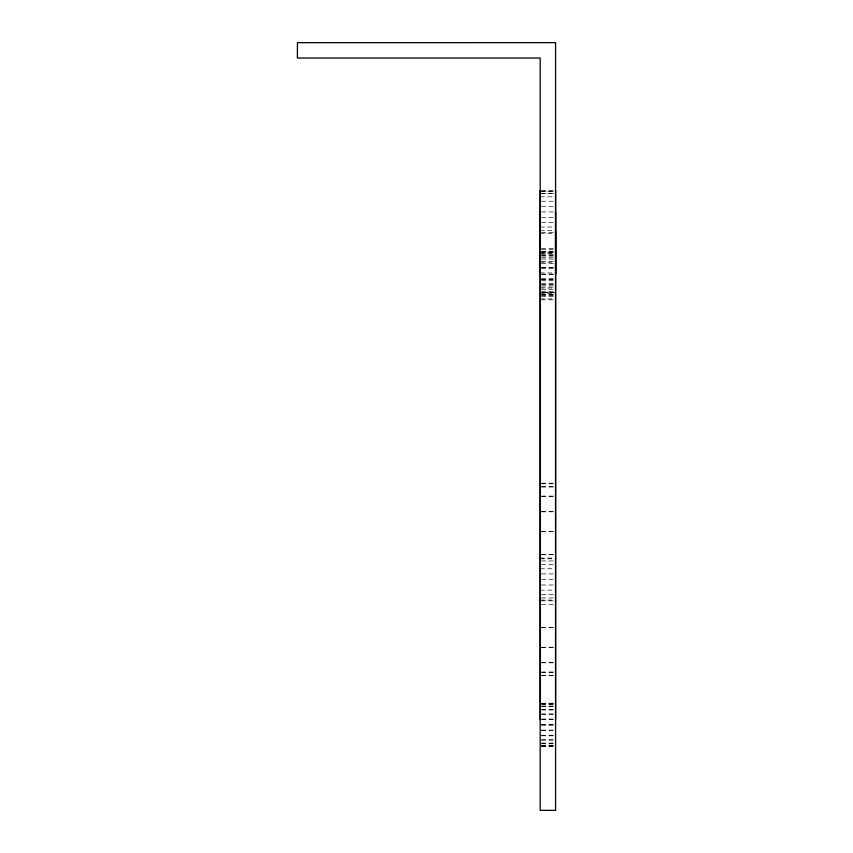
<?xml version="1.0" encoding="UTF-8"?>
<svg xmlns="http://www.w3.org/2000/svg" width="853" height="853" viewBox="0 0 853 853"><rect width="100%" height="100%" fill="white"/><g stroke="black" fill="none" stroke-linecap="round" stroke-linejoin="round"><path stroke-width="0.64" stroke-dasharray="4.26 3.2" d="M541.474 190.55L554.301 190.55M540.194 191.275L554.301 191.275L541.474 191.285M540.194 193.407L554.301 193.407L541.474 193.418M540.194 196.808L555.58 196.808M541.474 201.244L554.301 201.233M541.474 206.383L555.58 206.383M541.474 211.928L555.58 211.917M541.474 217.451L555.58 217.451M541.474 222.601L555.58 222.601M540.194 227.037L554.301 227.026M540.194 230.427L554.301 230.427M541.474 232.56L554.301 232.57M540.194 233.296L554.301 233.296M541.484 248.511L554.311 248.511M541.484 249.385L554.311 249.385M541.484 251.56L554.311 251.56M541.484 251.944L554.311 251.944M540.205 252.275L555.591 252.275M541.484 252.84L554.311 252.84M540.205 253.554L554.311 253.586M541.484 254.386L554.311 254.397M541.484 255.676L555.591 255.729M541.484 256.028L555.591 256.017M541.484 257.777L555.591 257.777M541.484 259.056L555.591 259.056M541.484 261.338L555.591 261.338M540.205 262.191L554.311 262.191M541.484 263.481L554.311 263.577M541.484 267.341L554.311 267.341M541.484 267.522L554.311 267.522M541.484 268.62L554.311 268.738M540.205 272.875L555.591 272.981M541.484 274.154L554.311 274.154M541.484 274.271L554.311 274.271M541.484 278.409L555.591 278.409M541.484 279.688L554.311 279.688M541.484 279.805L554.311 279.795M541.484 280.797L555.591 280.797M541.484 283.569L554.311 283.569M541.484 284.849L555.591 284.849M541.484 284.945L554.311 284.945M541.484 286.981L554.311 286.981M540.205 288.005L554.311 288.005M541.484 289.284L554.311 289.37M541.484 291.406L555.591 291.406M540.205 292.291L554.311 292.291M540.205 293.592L554.311 293.56M541.484 294.306L554.311 294.306M541.484 294.839L554.311 294.871M541.484 295.586L554.311 295.586M541.484 296.364L554.311 296.364M540.205 298.934L554.311 298.934M541.484 299.808L554.311 299.808M541.474 483.203L554.301 483.203M541.474 483.779L554.301 483.779M541.474 486.477L554.301 486.477M541.474 487.042L554.301 487.042M541.474 496.094L554.301 496.094M541.474 496.606L554.301 496.606M541.474 511.395L554.301 511.395M541.474 511.821L554.301 511.821M541.474 531.323L555.58 531.334M541.474 531.654L555.58 531.654M541.474 554.546L554.301 554.546M541.474 554.738L554.301 554.749M540.194 558.086L554.301 558.086M540.194 558.811L554.301 558.811M541.474 560.954L555.58 560.954M541.474 564.345L554.301 564.345M540.194 568.77L554.301 568.77M541.474 573.93L554.301 573.93M541.474 579.464L555.58 579.528M541.474 584.987L554.301 584.987M540.194 590.148L554.301 590.148M541.474 594.573L555.58 594.573M541.474 597.964L554.301 597.964M540.194 600.096L554.301 600.096M541.474 600.832L554.301 600.832M541.474 604.372L554.301 604.308M541.474 627.403L554.301 627.392M541.474 627.584L554.301 627.584M541.474 647.235L554.301 647.235M541.474 647.523L554.301 647.523M541.474 662.45L554.301 662.44M541.474 662.824L554.301 662.824M541.474 672.015L554.301 672.004M541.474 672.441L554.301 672.441M541.474 675.267L554.301 675.277M541.474 675.715L554.301 675.715M541.474 703.213L554.301 703.213M541.474 703.736L555.58 703.736M541.474 703.938L555.58 703.938M541.474 704.471L555.58 704.461M541.474 706.071L555.58 706.071M541.474 706.604L555.58 706.604M541.474 709.472L555.58 709.472M541.474 709.995L555.58 709.995M541.474 713.897L555.58 713.897M541.474 714.419L555.58 714.419M541.474 719.047L555.58 719.058M541.474 719.58L555.58 719.58M541.474 724.592L555.58 724.592M541.474 724.847L554.301 724.847M541.474 725.103L555.58 725.103M541.474 730.115L555.58 730.125M541.474 730.648L554.301 730.637M541.474 735.275L555.58 735.265M541.474 735.798L555.58 735.798M541.474 739.7L554.301 739.7M541.474 740.223L554.301 740.223M541.474 743.091L555.58 743.091M541.474 743.613L554.301 743.613M541.474 745.234L555.58 745.223M541.474 745.757L554.301 745.757M541.474 745.959L554.301 745.959M541.474 746.482L555.58 746.482M554.311 292.696L541.484 292.696L554.311 292.75"/><path stroke-width="1.28" d="M540.194 719.58L540.194 190.55M555.58 719.58L555.58 190.55M555.58 211.928L555.591 274.154L555.58 230.438M555.58 558.086L555.58 558.811M555.58 600.107L555.58 600.832M540.194 211.928L540.205 274.154M540.194 558.086L540.194 558.811M540.194 600.107L540.194 600.832M555.58 42.65L297.409 42.661L297.409 58.047L540.194 58.036L540.194 810.35L555.58 810.35L555.58 42.65"/></g></svg>
